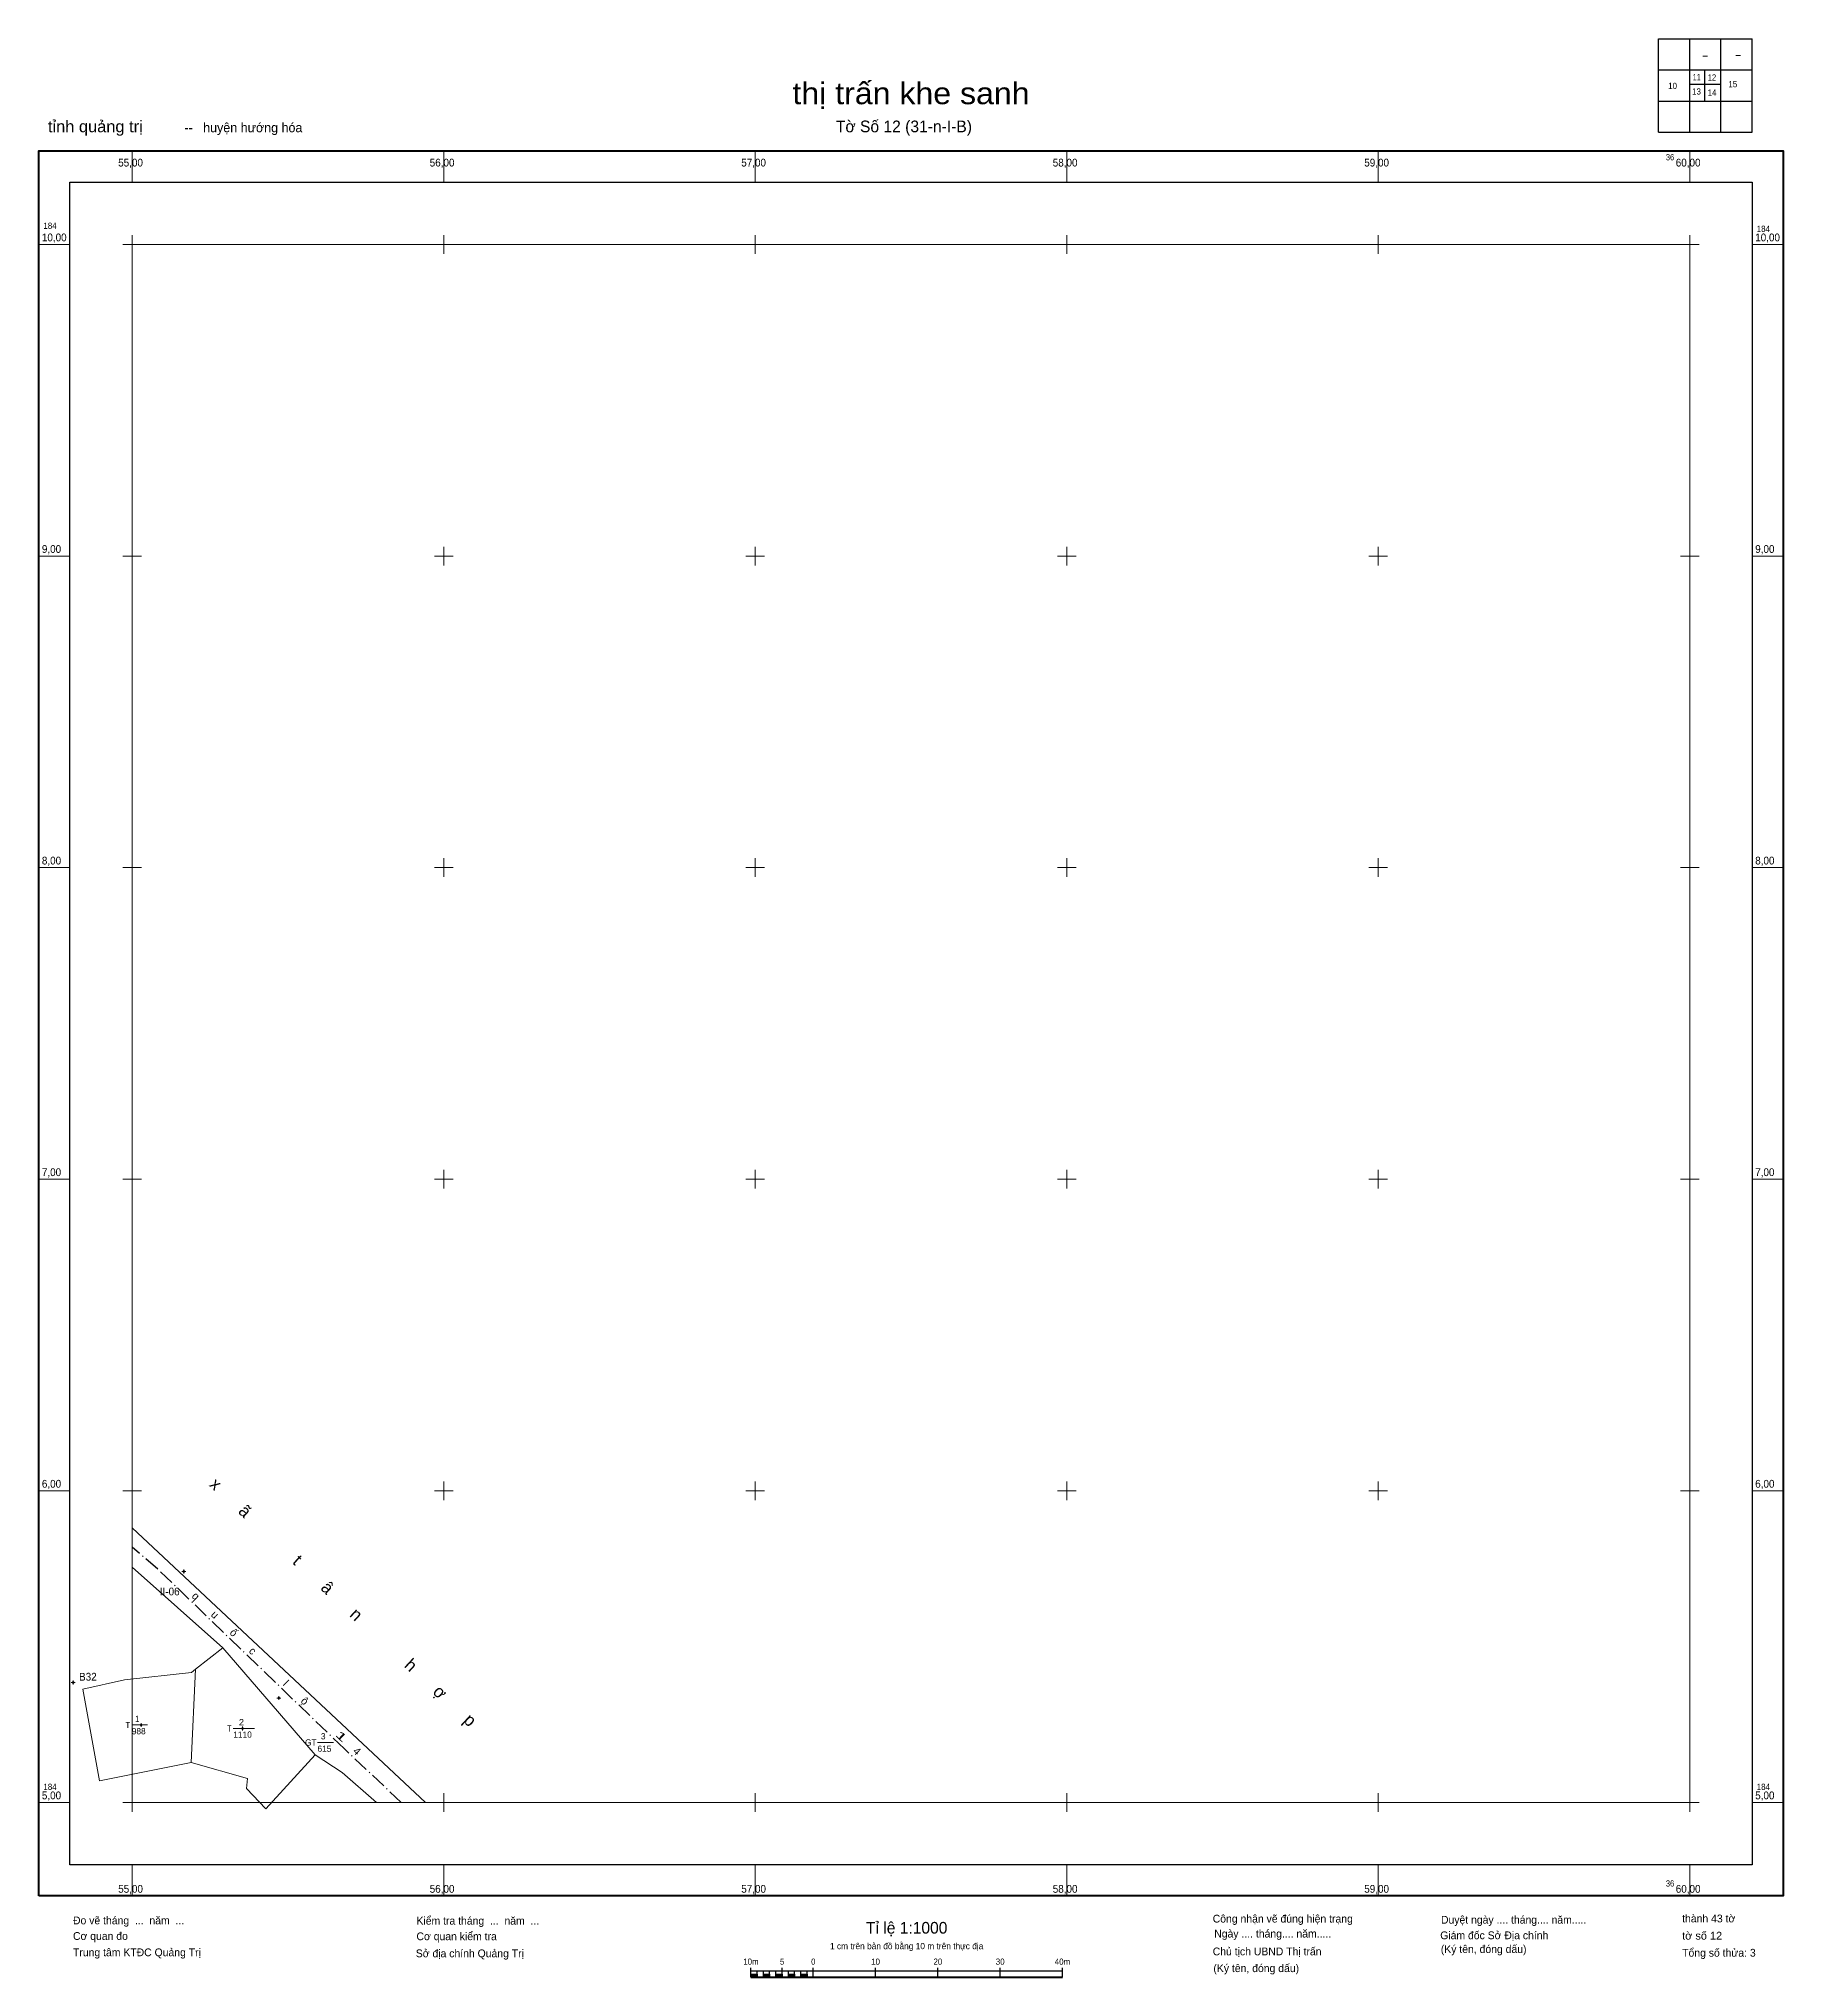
# Model space of a CAD drawing. Header units: metres. Extents: x 365470 to 405963, y 1840444 to 1859877.
# Drawn here: x 365470 to 366030, y 1840444 to 1841066 of the extents above.
import ezdxf
from ezdxf.enums import TextEntityAlignment as Align

# ---------------------------------------------------------------- set-up
doc = ezdxf.new("R2010")
doc.units = ezdxf.units.M
doc.linetypes.add('DOT_DASHED', pattern=[7.7, 5, -1.2, 0.3, -1.2])
for name, color, linetype, lineweight in [('1', 7, 'Continuous', 25), ('10', 7, 'Continuous', 13), ('11', 7, 'Continuous', 13), ('13', 7, 'Continuous', 13), ('34', 7, 'Continuous', 13), ('62', 7, 'Continuous', 13), ('63', 7, 'Continuous', 13)]:
    doc.layers.add(name, color=color, linetype=linetype, lineweight=lineweight)
doc.layers.add('12', color=7, linetype='Continuous')

msp = doc.modelspace()

# ---------------------------------------------------------------- hatches: boundary and pattern name
at = {"layer": '10'}
for points in [[(365516.62, 1840574.1, 1), (365516.47, 1840574.1, 1)], [(365481.11, 1840538.48, 1), (365480.96, 1840538.48, 1)]]:
    msp.add_hatch(color=256, dxfattribs=at).paths.add_polyline_path(points)
at = {"layer": '11'}
for points in [[(365547.15, 1840533.5, 1), (365546.99, 1840533.5, 1)], [(365547.15, 1840533.5, 1), (365546.99, 1840533.5, 1)], [(365502.93, 1840524.84, 1), (365502.78, 1840524.84, 1)], [(365502.93, 1840524.84, 1), (365502.78, 1840524.84, 1)], [(365535.53, 1840523.75, 1), (365535.38, 1840523.75, 1)], [(365535.53, 1840523.75, 1), (365535.38, 1840523.75, 1)]]:
    msp.add_hatch(color=256, dxfattribs=at).paths.add_polyline_path(points)
at = {"layer": '62'}
for points in [[(365698.63, 1840443.89), (365698.63, 1840444.89), (365700.63, 1840444.89), (365700.63, 1840443.89)], [(365702.63, 1840443.89), (365702.63, 1840444.89), (365704.63, 1840444.89), (365704.63, 1840443.89)], [(365706.63, 1840443.89), (365706.63, 1840444.89), (365708.63, 1840444.89), (365708.63, 1840443.89)], [(365710.63, 1840443.89), (365710.63, 1840444.89), (365712.63, 1840444.89), (365712.63, 1840443.89)], [(365714.63, 1840443.89), (365714.63, 1840444.89), (365716.63, 1840444.89), (365716.63, 1840443.89)]]:
    msp.add_hatch(color=256, dxfattribs=at).paths.add_polyline_path(points)

# ---------------------------------------------------------------- linework, layer by layer
at = {"layer": '1'}
for p, q in [((366004.69, 1841056), (366004.69, 1841046)), ((366000, 1841051.42), (366010, 1841051.42))]:
    msp.add_line(p, q, dxfattribs=at)
at = {"layer": '10'}
for p, q in [((365516.54, 1840574.72), (365516.54, 1840574.41)), ((365516.23, 1840574.1), (365515.92, 1840574.1)), ((365516.54, 1840573.78), (365516.54, 1840573.47)), ((365517.17, 1840574.1), (365516.86, 1840574.1)), ((365480.72, 1840538.48), (365480.41, 1840538.48)), ((365481.03, 1840539.11), (365481.03, 1840538.79)), ((365481.03, 1840538.17), (365481.03, 1840537.86)), ((365481.66, 1840538.48), (365481.34, 1840538.48))]:
    msp.add_line(p, q, dxfattribs=at)
for centre, radius in [((365516.54, 1840574.1), 0.312), ((365516.54, 1840574.1), 0.075), ((365481.03, 1840538.48), 0.312), ((365481.03, 1840538.48), 0.075)]:
    msp.add_circle(centre, radius, dxfattribs=at)
at = {"layer": '11'}
for p, q in [((365546.76, 1840533.5), (365546.44, 1840533.5)), ((365546.76, 1840533.5), (365546.44, 1840533.5)), ((365547.07, 1840534.12), (365547.07, 1840533.81)), ((365547.07, 1840534.12), (365547.07, 1840533.81)), ((365547.07, 1840533.19), (365547.07, 1840532.88)), ((365547.07, 1840533.19), (365547.07, 1840532.88)), ((365547.7, 1840533.5), (365547.38, 1840533.5)), ((365547.7, 1840533.5), (365547.38, 1840533.5)), ((365502.86, 1840525.46), (365502.86, 1840525.15)), ((365502.86, 1840525.46), (365502.86, 1840525.15)), ((365502.55, 1840524.84), (365502.24, 1840524.84)), ((365502.55, 1840524.84), (365502.24, 1840524.84)), ((365502.86, 1840524.53), (365502.86, 1840524.22)), ((365502.86, 1840524.53), (365502.86, 1840524.22)), ((365503.48, 1840524.84), (365503.17, 1840524.84)), ((365503.48, 1840524.84), (365503.17, 1840524.84)), ((365535.14, 1840523.75), (365534.82, 1840523.75)), ((365535.14, 1840523.75), (365534.82, 1840523.75)), ((365535.45, 1840524.38), (365535.45, 1840524.06)), ((365535.45, 1840524.38), (365535.45, 1840524.06)), ((365535.45, 1840523.44), (365535.45, 1840523.12)), ((365535.45, 1840523.44), (365535.45, 1840523.12)), ((365536.08, 1840523.75), (365535.76, 1840523.75)), ((365536.08, 1840523.75), (365535.76, 1840523.75))]:
    msp.add_line(p, q, dxfattribs=at)
for points in [[(365547.07, 1840533.81), (365546.76, 1840533.5), (365547.07, 1840533.19), (365547.38, 1840533.5)], [(365547.07, 1840533.81), (365546.76, 1840533.5), (365547.07, 1840533.19), (365547.38, 1840533.5)], [(365502.86, 1840525.15), (365502.55, 1840524.84), (365502.86, 1840524.53), (365503.17, 1840524.84)], [(365502.86, 1840525.15), (365502.55, 1840524.84), (365502.86, 1840524.53), (365503.17, 1840524.84)], [(365535.45, 1840524.06), (365535.14, 1840523.75), (365535.45, 1840523.44), (365535.76, 1840523.75)], [(365535.45, 1840524.06), (365535.14, 1840523.75), (365535.45, 1840523.44), (365535.76, 1840523.75)]]:
    msp.add_lwpolyline(points, close=True, dxfattribs=at)
for centre in [(365547.07, 1840533.5), (365547.07, 1840533.5), (365502.86, 1840524.84), (365502.86, 1840524.84), (365535.45, 1840523.75), (365535.45, 1840523.75)]:
    msp.add_circle(centre, 0.075, dxfattribs=at)
at = {"layer": '13'}
for p, q in [((365499.86, 1840524.84), (365504.96, 1840524.84)), ((365532.45, 1840523.75), (365539.25, 1840523.75)), ((365559.48, 1840519.23), (365564.58, 1840519.23))]:
    msp.add_line(p, q, dxfattribs=at)
at = {"layer": '34'}
for p, q in [((365500, 1840588.15), (365594.13, 1840500)), ((365500, 1840582.02), (365500, 1840581.91)), ((365518.96, 1840512.79), (365520.34, 1840542.76)), ((365489.51, 1840506.93), (365484.11, 1840536.32)), ((365542.85, 1840497.89), (365558.78, 1840515.3))]:
    msp.add_line(p, q, dxfattribs=at)
at = {"layer": '34', "linetype": 'DOT_DASHED', "lineweight": 25}
msp.add_lwpolyline([(365586.36, 1840500), (365568.13, 1840517.15), (365508.22, 1840574.87), (365500, 1840581.91)], dxfattribs=at)
at = {"layer": '34'}
for points in [[(365500, 1840581.91), (365500, 1840575.5), (365529.04, 1840549.62)], [(365558.78, 1840515.3), (365529.04, 1840549.62), (365520.34, 1840542.76)], [(365484.11, 1840536.32), (365497.5, 1840539.3), (365519, 1840541.7), (365520.34, 1840542.76)], [(365489.51, 1840506.93), (365518.96, 1840512.79), (365537.06, 1840507.69)], [(365586.36, 1840500), (365578.4, 1840500), (365567.4, 1840509.64), (365558.78, 1840515.3)], [(365537.06, 1840507.69), (365536.66, 1840504.45), (365542.85, 1840497.89)]]:
    msp.add_lwpolyline(points, dxfattribs=at)
at = {"layer": '62', "lineweight": 25}
for p, q in [((365990, 1841066), (366020, 1841066)), ((365990, 1841036), (365990, 1841066)), ((366000, 1841036), (366000, 1841066)), ((366010, 1841036), (366010, 1841066)), ((365990, 1841056), (366020, 1841056)), ((365990, 1841046), (366020, 1841046)), ((365698.63, 1840443.89), (365698.63, 1840446.89)), ((365698.63, 1840445.89), (365798.63, 1840445.89)), ((365698.63, 1840443.89), (365698.63, 1840445.89)), ((365700.63, 1840443.89), (365700.63, 1840445.89)), ((365702.63, 1840443.89), (365702.63, 1840445.89)), ((365704.63, 1840443.89), (365704.63, 1840445.89)), ((365706.63, 1840443.89), (365706.63, 1840445.89)), ((365708.63, 1840443.89), (365708.63, 1840446.89)), ((365708.63, 1840443.89), (365708.63, 1840445.89)), ((365710.63, 1840443.89), (365710.63, 1840445.89)), ((365712.63, 1840443.89), (365712.63, 1840445.89)), ((365714.63, 1840443.89), (365714.63, 1840445.89)), ((365716.63, 1840443.89), (365716.63, 1840445.89)), ((365718.63, 1840443.89), (365718.63, 1840446.89)), ((365738.63, 1840443.89), (365738.63, 1840446.89)), ((365758.63, 1840443.89), (365758.63, 1840446.89)), ((365778.63, 1840443.89), (365778.63, 1840446.89)), ((365798.63, 1840443.89), (365798.63, 1840446.89))]:
    msp.add_line(p, q, dxfattribs=at)
at = {"layer": '62'}
for p, q in [((366004.23, 1841060.44), (366005.73, 1841060.44)), ((366014.74, 1841060.61), (366016.24, 1841060.61)), ((365500, 1841020), (365500, 1841030)), ((365600, 1841020), (365600, 1841030)), ((365700, 1841020), (365700, 1841030)), ((365800, 1841020), (365800, 1841030)), ((365900, 1841020), (365900, 1841030)), ((366000, 1841020), (366000, 1841030)), ((365470, 1841000), (365480, 1841000)), ((365497, 1841000), (365503, 1841000)), ((365500, 1840997), (365500, 1841003)), ((365597, 1841000), (365603, 1841000)), ((365600, 1840997), (365600, 1841003)), ((365697, 1841000), (365703, 1841000)), ((365700, 1840997), (365700, 1841003)), ((365797, 1841000), (365803, 1841000)), ((365800, 1840997), (365800, 1841003)), ((365897, 1841000), (365903, 1841000)), ((365900, 1840997), (365900, 1841003)), ((365997, 1841000), (366003, 1841000)), ((366000, 1840997), (366000, 1841003)), ((366020, 1841000), (366030, 1841000)), ((365470, 1840900), (365480, 1840900)), ((365497, 1840900), (365503, 1840900)), ((365500, 1840897), (365500, 1840903)), ((365597, 1840900), (365603, 1840900)), ((365600, 1840897), (365600, 1840903)), ((365697, 1840900), (365703, 1840900)), ((365700, 1840897), (365700, 1840903)), ((365797, 1840900), (365803, 1840900)), ((365800, 1840897), (365800, 1840903)), ((365897, 1840900), (365903, 1840900)), ((365900, 1840897), (365900, 1840903)), ((365997, 1840900), (366003, 1840900)), ((366000, 1840897), (366000, 1840903)), ((366020, 1840900), (366030, 1840900)), ((365470, 1840800), (365480, 1840800)), ((365497, 1840800), (365503, 1840800)), ((365500, 1840797), (365500, 1840803)), ((365597, 1840800), (365603, 1840800)), ((365600, 1840797), (365600, 1840803)), ((365697, 1840800), (365703, 1840800)), ((365700, 1840797), (365700, 1840803)), ((365797, 1840800), (365803, 1840800)), ((365800, 1840797), (365800, 1840803)), ((365897, 1840800), (365903, 1840800)), ((365900, 1840797), (365900, 1840803)), ((365997, 1840800), (366003, 1840800)), ((366000, 1840797), (366000, 1840803)), ((366020, 1840800), (366030, 1840800)), ((365470, 1840700), (365480, 1840700)), ((365497, 1840700), (365503, 1840700)), ((365500, 1840697), (365500, 1840703)), ((365597, 1840700), (365603, 1840700)), ((365600, 1840697), (365600, 1840703)), ((365697, 1840700), (365703, 1840700)), ((365700, 1840697), (365700, 1840703)), ((365797, 1840700), (365803, 1840700)), ((365800, 1840697), (365800, 1840703)), ((365897, 1840700), (365903, 1840700)), ((365900, 1840697), (365900, 1840703)), ((365997, 1840700), (366003, 1840700)), ((366000, 1840697), (366000, 1840703)), ((366020, 1840700), (366030, 1840700)), ((365470, 1840600), (365480, 1840600)), ((365497, 1840600), (365503, 1840600)), ((365500, 1840597), (365500, 1840603)), ((365597, 1840600), (365603, 1840600)), ((365600, 1840597), (365600, 1840603)), ((365697, 1840600), (365703, 1840600)), ((365700, 1840597), (365700, 1840603)), ((365797, 1840600), (365803, 1840600)), ((365800, 1840597), (365800, 1840603)), ((365897, 1840600), (365903, 1840600)), ((365900, 1840597), (365900, 1840603)), ((365997, 1840600), (366003, 1840600)), ((366000, 1840597), (366000, 1840603)), ((366020, 1840600), (366030, 1840600)), ((365470, 1840500), (365480, 1840500)), ((365497, 1840500), (365503, 1840500)), ((365500, 1840497), (365500, 1840503)), ((365597, 1840500), (365603, 1840500)), ((365600, 1840497), (365600, 1840503)), ((365697, 1840500), (365703, 1840500)), ((365700, 1840497), (365700, 1840503)), ((365797, 1840500), (365803, 1840500)), ((365800, 1840497), (365800, 1840503)), ((365897, 1840500), (365903, 1840500)), ((365900, 1840497), (365900, 1840503)), ((365997, 1840500), (366003, 1840500)), ((366000, 1840497), (366000, 1840503)), ((366020, 1840500), (366030, 1840500)), ((365500, 1840470), (365500, 1840480)), ((365600, 1840470), (365600, 1840480)), ((365700, 1840470), (365700, 1840480)), ((365800, 1840470), (365800, 1840480)), ((365900, 1840470), (365900, 1840480)), ((366000, 1840470), (366000, 1840480))]:
    msp.add_line(p, q, dxfattribs=at)
at = {"layer": '62', "lineweight": 40}
msp.add_line((365698.63, 1840443.89), (365798.63, 1840443.89), dxfattribs=at)
at = {"layer": '62', "lineweight": 25}
msp.add_lwpolyline([(365990, 1841036), (366020, 1841036), (366020, 1841066)], dxfattribs=at)
at = {"layer": '62', "lineweight": 40}
msp.add_lwpolyline([(365470, 1840470), (365470, 1841030), (366030, 1841030), (366030, 1840470)], close=True, dxfattribs=at)
at = {"layer": '62', "lineweight": 25}
for points in [[(365480, 1840480), (365480, 1841020), (366020, 1841020), (366020, 1840480)], [(365698.63, 1840443.89), (365698.63, 1840444.89), (365700.63, 1840444.89), (365700.63, 1840443.89)], [(365702.63, 1840443.89), (365702.63, 1840444.89), (365704.63, 1840444.89), (365704.63, 1840443.89)], [(365706.63, 1840443.89), (365706.63, 1840444.89), (365708.63, 1840444.89), (365708.63, 1840443.89)], [(365710.63, 1840443.89), (365710.63, 1840444.89), (365712.63, 1840444.89), (365712.63, 1840443.89)], [(365714.63, 1840443.89), (365714.63, 1840444.89), (365716.63, 1840444.89), (365716.63, 1840443.89)]]:
    msp.add_lwpolyline(points, close=True, dxfattribs=at)
at = {"layer": '63'}
for p in [(365500, 1841000), (366000, 1840500)]:
    msp.add_line(p, (366000, 1841000), dxfattribs=at)
for points in [[(365500, 1840500), (365500, 1840581.91), (365500, 1841000)], [(365500, 1840500), (365586.36, 1840500), (366000, 1840500)]]:
    msp.add_lwpolyline(points, dxfattribs=at)

# ---------------------------------------------------------------- texts
at = {"layer": '12', "width": 0.95}
for s, p in [('II-06 ', (365512.48, 1840566.43)), ('B32 ', (365486.21, 1840539.08))]:
    msp.add_text(s, height=2.5, dxfattribs=at).set_placement(p, align=Align.CENTER)
at = {"layer": '13'}
for s, width, p in [('T', 0.9, (365497.86, 1840523.84)), ('1', 0.85, (365500.96, 1840525.84)), ('2', 1.1, (365534.25, 1840524.75)), ('T', 0.9, (365530.45, 1840522.75))]:
    msp.add_text(s, height=2, dxfattribs=dict(at, width=width)).set_placement(p)
for s, p in [('988', (365499.86, 1840521.84)), ('1110', (365532.45, 1840520.75)), ('GT', (365555.48, 1840518.23)), ('3', (365560.58, 1840520.23)), ('615', (365559.48, 1840516.23))]:
    msp.add_text(s, height=2, dxfattribs=at).set_placement(p)
at = {"layer": '34'}
for s, height, rotation, p in [('x', 4, 317.133, (365525.5, 1840600.75)), ('ã', 4, 317.133, (365534.87, 1840592.05)), ('t', 4, 317.133, (365551.73, 1840576.4)), ('â', 4, 317.133, (365561.34, 1840567.48)), ('q', 2.5, 316.067, (365519.57, 1840565.33)), ('u', 2.5, 316.067, (365525.72, 1840559.4)), ('n', 4, 317.133, (365570.61, 1840558.9)), ('ố', 2.5, 316.067, (365531.73, 1840553.6)), ('c', 2.5, 316.067, (365537.83, 1840547.74)), ('h', 4, 317.133, (365588.15, 1840542.62)), ('l', 2.5, 316.067, (365548.49, 1840537.46)), ('ộ', 2.5, 316.067, (365554.53, 1840531.65)), ('ợ', 4, 317.133, (365597.49, 1840533.93)), ('p', 4, 317.133, (365607.13, 1840524.99)), ('4', 2.5, 316.748, (365571.31, 1840515.54))]:
    msp.add_text(s, height=height, rotation=rotation, dxfattribs=at).set_placement(p, align=Align.CENTER)
at = {"layer": '34', "width": 1.95}
msp.add_text('1', height=2.5, rotation=316.067, dxfattribs=at).set_placement((365566.29, 1840520.31), align=Align.CENTER)
at = {"layer": '62'}
for s, height, width, p in [('11', 2, 0.8, (366002.23, 1841052.71)), ('12', 2, 0.9, (366007.14, 1841052.6)), ('thị trấn khe sanh', 7, 1.1, (365750, 1841045)), ('10', 2, 0.95, (365994.47, 1841049.87)), ('13', 2, 0.95, (366002.16, 1841048.11)), ('14', 2, 0.95, (366007.14, 1841047.73)), ('15', 2, 0.95, (366013.82, 1841050.45)), ('10m', 2, 0.95, (365698.62, 1840447.89)), ('5', 2, 0.9, (365708.62, 1840447.89)), ('0', 2, 0.9, (365718.62, 1840447.89)), ('10', 2, 0.95, (365738.63, 1840447.89)), ('20', 2, 0.95, (365758.63, 1840447.89)), ('30', 2, 0.95, (365778.63, 1840447.89)), ('40m', 2, 0.95, (365798.62, 1840447.89))]:
    msp.add_text(s, height=height, dxfattribs=dict(at, width=width)).set_placement(p, align=Align.CENTER)
for s, height, width, p in [('tỉnh quảng trị ', 3.75, 1.05, (365472.94, 1841036)), ('55,00', 2.5, 0.95, (365495.5, 1841025)), ('56,00', 2.5, 0.95, (365595.5, 1841025)), ('57,00', 2.5, 0.95, (365695.5, 1841025)), ('58,00', 2.5, 0.95, (365795.5, 1841025)), ('59,00', 2.5, 0.95, (365895.5, 1841025)), ('60,00', 2.5, 0.95, (365995.5, 1841025)), ('184', 2, 0.95, (365471.5, 1841005)), ('184', 2, 0.95, (366021.5, 1841004)), ('10,00', 2.5, 0.95, (365471, 1841001)), ('10,00', 2.5, 0.95, (366021, 1841001)), ('9,00', 2.5, 0.95, (365471, 1840901)), ('9,00', 2.5, 0.95, (366021, 1840901)), ('8,00', 2.5, 0.95, (365471, 1840801)), ('8,00', 2.5, 0.95, (366021, 1840801)), ('7,00', 2.5, 0.95, (365471, 1840701)), ('7,00', 2.5, 0.95, (366021, 1840701)), ('6,00', 2.5, 0.95, (365471, 1840601)), ('6,00', 2.5, 0.95, (366021, 1840601)), ('5,00', 2.5, 0.95, (365471, 1840501)), ('184', 2, 0.95, (365471.5, 1840504)), ('5,00', 2.5, 0.95, (366021, 1840501)), ('184', 2, 0.95, (366021.5, 1840504)), ('55,00', 2.5, 0.95, (365495.5, 1840471)), ('56,00', 2.5, 0.95, (365595.5, 1840471)), ('57,00', 2.5, 0.95, (365695.5, 1840471)), ('58,00', 2.5, 0.95, (365795.5, 1840471)), ('59,00', 2.5, 0.95, (365895.5, 1840471)), ('60,00', 2.5, 0.95, (365995.5, 1840471)), ('tờ số 12', 2.5, 1.05, (365997.55, 1840455.97))]:
    msp.add_text(s, height=height, dxfattribs=dict(at, width=width)).set_placement(p)
for s, height, p in [('   --   huyện hướng hóa', 3, (365513.41, 1841036)), ('Đo vẽ tháng  ...  năm  ...', 2.5, (365480.99, 1840460.87)), ('Kiểm tra tháng  ...  năm  ...', 2.5, (365591.25, 1840460.78)), ('Công nhận vẽ đúng hiện trạng', 2.5, (365846.86, 1840461.44)), ('Duyệt ngày .... tháng.... năm.....', 2.5, (365920.13, 1840461.09)), ('thành 43 tờ', 2.5, (365997.55, 1840461.49)), ('Cơ quan đo', 2.5, (365480.99, 1840455.87)), ('Cơ quan kiểm tra', 2.5, (365591.25, 1840455.78)), ('Ngày .... tháng.... năm.....', 2.5, (365847.34, 1840456.64)), ('Giám đốc Sở Địa chính', 2.5, (365919.89, 1840456.09)), ('Trung tâm KTĐC Quảng Trị', 2.5, (365480.99, 1840450.63)), ('Sở địa chính Quảng Trị', 2.5, (365591.03, 1840450.3)), ('Chủ tịch UBND Thị trấn', 2.5, (365846.86, 1840450.92)), ('(Ký tên, đóng dấu) ', 2.5, (365920.08, 1840451.67)), ('Tổng số thửa: 3', 2.5, (365997.55, 1840450.49)), ('(Ký tên, đóng dấu) ', 2.5, (365847.08, 1840445.54))]:
    msp.add_text(s, height=height, dxfattribs=at).set_placement(p)
for s, height, p in [('Tờ Số 12 (31-n-I-B)', 3.75, (365747.73, 1841036)), ('Tỉ lệ 1:1000', 3.74, (365748.62, 1840457.89)), ('1 cm trên bản đồ bằng 10 m trên thực địa', 2, (365748.61, 1840452.89))]:
    msp.add_text(s, height=height, dxfattribs=at).set_placement(p, align=Align.CENTER)
at = {"layer": '62', "width": 0.9}
for p in [(365995, 1841027), (365995, 1840473)]:
    msp.add_text('36', height=2, dxfattribs=at).set_placement(p, align=Align.RIGHT)

doc.saveas('drawing.dxf')
